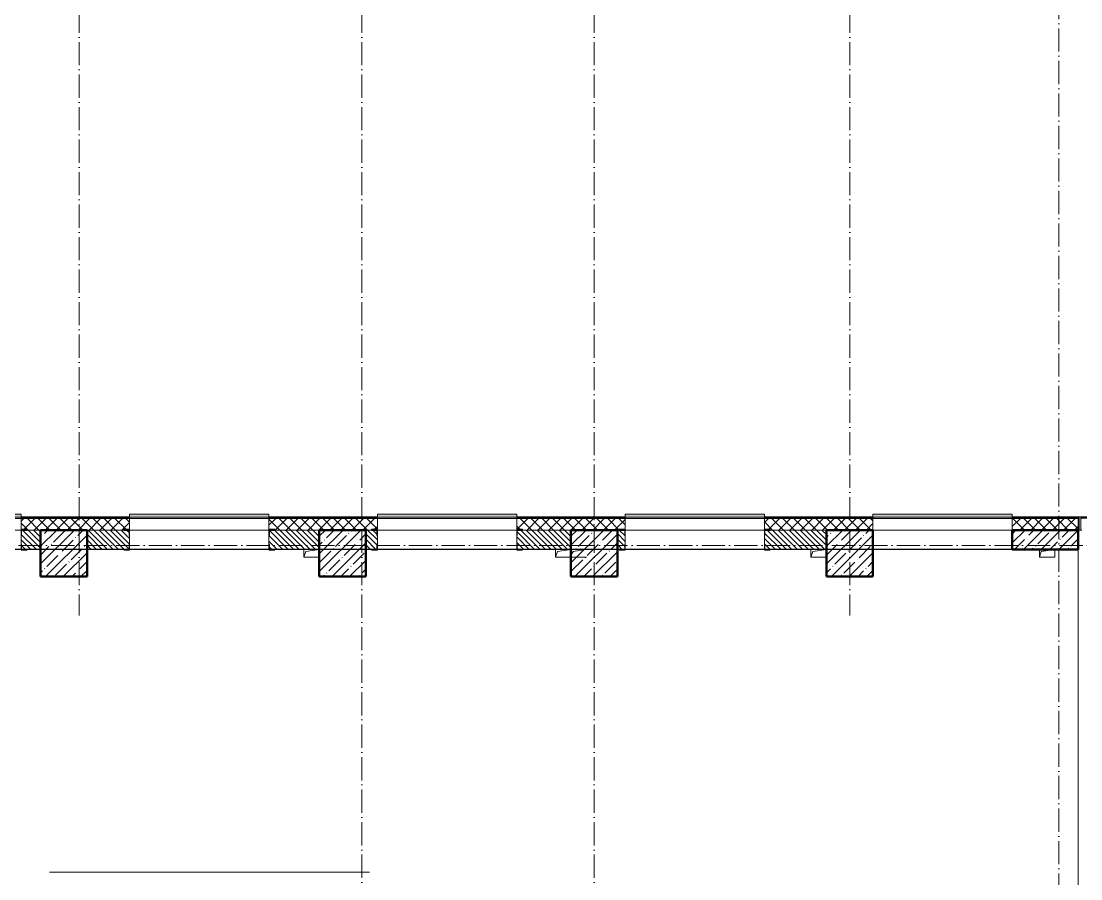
# Model space of a CAD drawing. Header units: millimetres. Extents: x -213536 to 1564669, y -45299 to 942238.
# Drawn here: x 581271 to 594956, y 349555 to 360639 of the extents above; entities that cross this region are included whole.
import ezdxf

# ---------------------------------------------------------------- set-up
doc = ezdxf.new("R2010")
doc.units = ezdxf.units.MM
doc.linetypes.add('50_200_ШТРИХ_1Т_ш5_п1_п1_', pattern=[700, 500, -100, 0, -100])
for name, color, linetype, lineweight in [('A-DETL-GENF-OTLN-2', 7, 'Continuous', 5), ('A-FLOR-____-OTLN', 7, 'Continuous', 9), ('A-GENM-____-MCUT', 7, 'Continuous', 25), ('A-GENM-____-OTLN', 7, 'Continuous', 9), ('A-GENM-____-OTLN-1', 7, 'Continuous', 25), ('A-GLAZ-____-OTLN', 7, 'Continuous', 9), ('A-WALL-____-MCUT', 7, 'Continuous', 13), ('A-WALL-____-MCUT-1', 7, 'Continuous', 9), ('A-WALL-____-MCUT-2', 7, 'Continuous', 50), ('A-WALL-____-OTLN', 7, 'Continuous', 9), ('A-WALL-____-PATT-1', 7, 'Continuous', 9), ('A-WALL-FNSH-MCUT-1', 7, 'Continuous', 9), ('S-COLS-____-MCUT', 7, 'Continuous', 50), ('S-COLS-____-OTLN', 7, 'Continuous', 9), ('S-GRID-____-OTLN-1', 7, '50_200_ШТРИХ_1Т_ш5_п1_п1_', 9)]:
    doc.layers.add(name, color=color, linetype=linetype, lineweight=lineweight)
doc.layers.add('A-DETL-GENF-OTLN-3', color=9, linetype='Continuous', lineweight=9, true_color=0x808080)
doc.layers.add('A-GLAZ-____-OTLN-1', color=7, linetype='Continuous', lineweight=9, true_color=0xc0c0c0)
pattern_1 = [(135, (549721.475, 286281.11), (-35.35534, -35.35534), [])]

# ---------------------------------------------------------------- blocks, each defined once
blk = doc.blocks.new('BSC_Колонна _Прямоугольная - 600х600-V74-АР1_План отверстий 3 этажа в осях 1-64_Ю-ЯЯ')
at = {"layer": 'S-COLS-____-OTLN'}
h = blk.add_hatch(dxfattribs=at)
h.set_pattern_fill('FP_83', color=256, style=0, pattern_type=2)
h.set_pattern_definition([(45, (-35700, -67481.04), (-114.04925, 114.04925), []), (45, (-35585.95, -67481.04), (-114.04925, 114.04925), [201.613, -40.323, 3.353, -36.97])])
h.paths.add_polyline_path([(-300, -300), (300, -300), (300, 300), (-300, 300)], flags=0)
at = {"layer": 'S-COLS-____-MCUT'}
for p, q in [((300, 300), (-300, 300)), ((-300, 300), (-300, -300)), ((300, -300), (300, 300)), ((-300, -300), (300, -300))]:
    blk.add_line(p, q, dxfattribs=at)
blk = doc.blocks.new('BSC_Колонна _Прямоугольная - 600х600-V78-АР1_План отверстий 3 этажа в осях 1-64_Ю-ЯЯ')
at = {"layer": 'S-COLS-____-OTLN'}
h = blk.add_hatch(dxfattribs=at)
h.set_pattern_fill('FP_87', color=256, style=0, pattern_type=2)
h.set_pattern_definition([(45, (-38950, -67481.04), (-114.04925, 114.04925), []), (45, (-38835.95, -67481.04), (-114.04925, 114.04925), [201.613, -40.323, 3.353, -36.97])])
h.paths.add_polyline_path([(-300, -300), (300, -300), (300, 300), (-300, 300)], flags=0)
at = {"layer": 'S-COLS-____-MCUT'}
for p, q in [((300, 300), (-300, 300)), ((-300, 300), (-300, -300)), ((300, -300), (300, 300)), ((-300, -300), (300, -300))]:
    blk.add_line(p, q, dxfattribs=at)
blk = doc.blocks.new('BSC_Колонна _Прямоугольная - 600х600-V85-АР1_План отверстий 3 этажа в осях 1-64_Ю-ЯЯ')
at = {"layer": 'S-COLS-____-OTLN'}
h = blk.add_hatch(dxfattribs=at)
h.set_pattern_fill('FP_93', color=256, style=0, pattern_type=2)
h.set_pattern_definition([(45, (-42250, -67481.04), (-114.04925, 114.04925), []), (45, (-42135.95, -67481.04), (-114.04925, 114.04925), [201.613, -40.323, 3.353, -36.97])])
h.paths.add_polyline_path([(-300, -300), (300, -300), (300, 300), (-300, 300)], flags=0)
at = {"layer": 'S-COLS-____-MCUT'}
for p, q in [((300, 300), (-300, 300)), ((-300, 300), (-300, -300)), ((300, -300), (300, 300)), ((-300, -300), (300, -300))]:
    blk.add_line(p, q, dxfattribs=at)
blk = doc.blocks.new('BSC_Колонна _Прямоугольная - 600х600-V89-АР1_План отверстий 3 этажа в осях 1-64_Ю-ЯЯ')
at = {"layer": 'S-COLS-____-OTLN'}
h = blk.add_hatch(dxfattribs=at)
h.set_pattern_fill('FP_94', color=256, style=0, pattern_type=2)
h.set_pattern_definition([(45, (-32100, -67481.04), (-114.04925, 114.04925), []), (45, (-31985.95, -67481.04), (-114.04925, 114.04925), [201.613, -40.323, 3.353, -36.97])])
h.paths.add_polyline_path([(-300, -300), (300, -300), (300, 300), (-300, 300)], flags=0)
at = {"layer": 'S-COLS-____-MCUT'}
for p, q in [((300, 300), (-300, 300)), ((-300, 300), (-300, -300)), ((300, -300), (300, 300)), ((-300, -300), (300, -300))]:
    blk.add_line(p, q, dxfattribs=at)
blk = doc.blocks.new('Фахверк_СКБ_Уголок - 250_2700-27509033-АР1_План отверстий 3 этажа в осях 1-64_Ю-ЯЯ')
at = {"layer": 'A-GENM-____-MCUT'}
for p, q in [((125, 181), (50, 181)), ((50, 181), (50, 175)), ((50, 175), (119, 175)), ((119, 175), (119, 106)), ((125, 106), (125, 181)), ((119, 106), (125, 106)), ((119, -75), (50, -75)), ((50, -75), (50, -81)), ((50, -81), (125, -81)), ((125, -6), (119, -6)), ((119, -6), (119, -75)), ((125, -81), (125, -6))]:
    blk.add_line(p, q, dxfattribs=at)
blk = doc.blocks.new('Фахверк_СКБ_Уголок - 250_2700-27497298-АР1_План отверстий 3 этажа в осях 1-64_Ю-ЯЯ')
at = {"layer": 'A-GENM-____-MCUT'}
for p, q in [((200, 181), (125, 181)), ((125, 181), (125, 106)), ((131, 106), (131, 175)), ((131, 175), (200, 175)), ((200, 175), (200, 181)), ((125, 106), (131, 106)), ((131, -6), (125, -6)), ((125, -6), (125, -81)), ((125, -81), (200, -81)), ((131, -75), (131, -6)), ((200, -75), (131, -75)), ((200, -81), (200, -75))]:
    blk.add_line(p, q, dxfattribs=at)
blk = doc.blocks.new('Фахверк_СКБ_Уголок - 250_2700_1-27501432-АР1_План отверстий 3 этажа в осях 1-64_Ю-ЯЯ')
at = {"layer": 'A-GENM-____-MCUT'}
for p, q in [((200, 181), (125, 181)), ((125, 181), (125, 106)), ((131, 106), (131, 175)), ((131, 175), (200, 175)), ((200, 175), (200, 181)), ((125, 106), (131, 106)), ((131, -6), (125, -6)), ((125, -6), (125, -81)), ((125, -81), (200, -81)), ((131, -75), (131, -6)), ((200, -75), (131, -75)), ((200, -81), (200, -75))]:
    blk.add_line(p, q, dxfattribs=at)
blk = doc.blocks.new('AR_Отверстие прямоугольное _в плите_ - AR_Отверстие прямоугольное _в плите_-30510712-АР1_План отверстий 3 этажа в осях 1-64_Ю-ЯЯ')
at = {"layer": 'A-GENM-____-OTLN'}
for p, q in [((-100, 50), (-100, -50)), ((-100, -50), (-75, 25)), ((-75, 25), (100, 50)), ((-100, -50), (100, -50))]:
    blk.add_line(p, q, dxfattribs=at)
blk = doc.blocks.new('AR_Отверстие прямоугольное _в плите_ - AR_Отверстие прямоугольное _в плите_-V184-АР1_План отверстий 3 этажа в осях 1-64_Ю-ЯЯ')
at = {"layer": 'A-GENM-____-OTLN'}
for p, q in [((-100, 50), (-100, -50)), ((-100, -50), (-75, 25)), ((-75, 25), (100, 50)), ((-100, -50), (100, -50))]:
    blk.add_line(p, q, dxfattribs=at)
blk = doc.blocks.new('AR_Отверстие прямоугольное _в плите_ - AR_Отверстие прямоугольное _в плите_-V183-АР1_План отверстий 3 этажа в осях 1-64_Ю-ЯЯ')
at = {"layer": 'A-GENM-____-OTLN'}
for p, q in [((-100, 50), (-100, -50)), ((-100, -50), (-75, 25)), ((-75, 25), (100, 50)), ((100, -50), (100, 50)), ((-100, -50), (100, -50))]:
    blk.add_line(p, q, dxfattribs=at)
blk = doc.blocks.new('Отлив_СКБ - Отлив витража_СФТК-31884011-АР1_План отверстий 3 этажа в осях 1-64_Ю-ЯЯ')
at = {"layer": 'A-GLAZ-____-OTLN-1'}
for points in [[(1800, 2), (1800, 37), (0, 37), (0, 2), (1715, 2)], [(1715, 0), (1800, 0), (1800, 2), (0, 2), (0, 0)]]:
    blk.add_hatch(color=256, dxfattribs=at).paths.add_polyline_path(points, flags=0)
at = {"layer": 'A-GLAZ-____-OTLN'}
for p, q in [((0, 3), (0, 37)), ((1800, 37), (0, 37)), ((0, 2), (1800, 2)), ((1800, 37), (1800, 3)), ((1800, 0), (0, 0))]:
    blk.add_line(p, q, dxfattribs=at)
blk = doc.blocks.new('Стены 11 - Стены 4-31628984-АР1_План отверстий 3 этажа в осях 1-64_Ю-ЯЯ')
at = {"layer": 'A-WALL-____-MCUT'}
for p, q in [((-1829, 41030), (-1829, 41010)), ((-1659, 41030), (-1829, 41030)), ((-1829, 41010), (-1659, 41010)), ((-1659, 41010), (-1659, 41030))]:
    blk.add_line(p, q, dxfattribs=at)
blk = doc.blocks.new('DET_L_Имитация разреза_ISO2-5 - Низ-29858842-АР1_План отверстий 3 этажа в осях 1-64_Ю-ЯЯ')
at = {"layer": 'A-DETL-GENF-OTLN-3'}
blk.add_line((143, 0), (4276, 0), dxfattribs=at)

msp = doc.modelspace()

# ---------------------------------------------------------------- hatches: boundary and pattern name
at = {"layer": 'A-WALL-____-PATT-1'}
h = msp.add_hatch(dxfattribs=at)
h.set_pattern_fill('FP_4', color=256, style=0, pattern_type=2)
h.set_pattern_definition([(45, (549721.47, 286281.11), (-70.71068, 70.71068), []), (135, (549721.47, 286281.11), (-70.71068, -70.71068), [])])
h.paths.add_polyline_path([(594921.5, 354062.2), (594921.5, 354212.2), (594071.5, 354212.2), (594071.5, 354062.2), (594777.8, 354062.2)], flags=0)
h.paths.add_polyline_path([(590946.5, 354062.2), (592271.5, 354062.2), (592271.5, 354212.2), (590871.5, 354212.2), (590871.5, 354068.2), (590946.5, 354068.2)], flags=0)
h.paths.add_polyline_path([(588996.5, 354062.2), (588996.5, 354068.2), (589071.5, 354068.2), (589071.5, 354212.2), (587671.5, 354212.2), (587671.5, 354068.2), (587746.5, 354068.2), (587746.5, 354062.2), (588971.5, 354062.2)], flags=0)
h.paths.add_polyline_path([(585796.5, 354062.2), (585796.5, 354068.2), (585871.5, 354068.2), (585871.5, 354212.2), (584471.5, 354212.2), (584471.5, 354068.2), (584546.5, 354068.2), (584546.5, 354062.2), (585721.5, 354062.2)], flags=0)
h.paths.add_polyline_path([(582121.5, 354062.2), (582596.5, 354062.2), (582596.5, 354068.2), (582671.5, 354068.2), (582671.5, 354212.2), (581271.5, 354212.2), (581271.5, 354068.2), (581346.5, 354068.2), (581346.5, 354062.2), (581521.8, 354062.2)], flags=0)
h.paths.add_polyline_path([(579396.5, 354062.2), (579396.5, 354068.2), (579471.5, 354068.2), (579471.5, 354212.2), (578071.5, 354212.2), (578071.5, 354068.2), (578146.5, 354068.2), (578146.5, 354062.2), (578971.5, 354062.2)], flags=0)
h.paths.add_polyline_path([(576196.5, 354062.2), (576196.5, 354068.2), (576271.5, 354068.2), (576271.5, 354212.2), (573571.5, 354212.2), (573571.5, 354062.2), (574451.9, 354062.2)], flags=0)
h = msp.add_hatch(dxfattribs=at)
h.set_pattern_fill('FP_9', color=256, style=0, pattern_type=2)
h.set_pattern_definition(pattern_1)
h.paths.add_polyline_path([(581521.5, 353812.2), (581521.5, 354062.2), (581277.5, 354062.2), (581277.5, 353993.2), (581271.5, 353993.2), (581271.5, 353881.2), (581277.5, 353881.2), (581277.5, 353812.2), (581346.5, 353812.2)], flags=0)
h.paths.add_polyline_path([(579396.5, 353812.2), (579465.5, 353812.2), (579465.5, 353881.2), (579471.5, 353881.2), (579471.5, 353993.2), (579465.5, 353993.2), (579465.5, 354062.2), (578971.5, 354062.2), (578971.5, 353812.2)], flags=0)
h = msp.add_hatch(dxfattribs=at)
h.set_pattern_fill('FP_9', color=256, style=0, pattern_type=2)
h.set_pattern_definition(pattern_1)
h.paths.add_polyline_path([(585121.5, 353812.2), (585121.5, 354062.2), (584477.5, 354062.2), (584477.5, 353993.2), (584471.5, 353993.2), (584471.5, 353881.2), (584477.5, 353881.2), (584477.5, 353812.2), (585056.7, 353812.2)], flags=0)
h.paths.add_polyline_path([(582596.5, 353812.2), (582665.5, 353812.2), (582665.5, 353881.2), (582671.5, 353881.2), (582671.5, 353993.2), (582665.5, 353993.2), (582665.5, 354062.2), (582121.5, 354062.2), (582121.5, 353812.2)], flags=0)
h = msp.add_hatch(dxfattribs=at)
h.set_pattern_fill('FP_9', color=256, style=0, pattern_type=2)
h.set_pattern_definition(pattern_1)
h.paths.add_polyline_path([(588371.5, 353812.2), (588371.5, 354062.2), (587677.5, 354062.2), (587677.5, 353993.2), (587671.5, 353993.2), (587671.5, 353881.2), (587677.5, 353881.2), (587677.5, 353812.2), (587746.5, 353812.2)], flags=0)
h.paths.add_polyline_path([(585721.5, 353812.2), (585865.5, 353812.2), (585865.5, 353881.2), (585871.5, 353881.2), (585871.5, 353993.2), (585865.5, 353993.2), (585865.5, 354062.2), (585721.5, 354062.2), (585721.5, 353881.2)], flags=0)
h = msp.add_hatch(dxfattribs=at)
h.set_pattern_fill('FP_9', color=256, style=0, pattern_type=2)
h.set_pattern_definition(pattern_1)
h.paths.add_polyline_path([(590946.5, 353812.2), (591671.5, 353812.2), (591671.5, 354062.2), (590877.5, 354062.2), (590877.5, 353993.2), (590871.5, 353993.2), (590871.5, 353881.2), (590877.5, 353881.2), (590877.5, 353812.2)], flags=0)
h.paths.add_polyline_path([(588996.5, 353812.2), (589065.5, 353812.2), (589065.5, 353881.2), (589071.5, 353881.2), (589071.5, 353993.2), (589065.5, 353993.2), (589065.5, 354062.2), (588971.5, 354062.2), (588971.5, 353812.2)], flags=0)
h = msp.add_hatch(dxfattribs=at)
h.set_pattern_fill('FP_12', color=256, style=0, pattern_type=2)
h.set_pattern_definition([(45, (549721.47, 286281.11), (-114.04925, 114.04925), []), (45, (549835.52, 286281.11), (-114.04925, 114.04925), [201.612, -40.322, 3.353, -36.97])])
h.paths.add_polyline_path([(594921.5, 353812.2), (594921.5, 354062.2), (594071.5, 354062.2), (594071.5, 353812.2), (594777.8, 353812.2)], flags=0)

# ---------------------------------------------------------------- linework, layer by layer
at = {"color": 2, "lineweight": 30}
for points in [[(594921.5, 353812.2), (573421.5, 353812.2)], [(582121.5, 353462.2), (582121.5, 353862.2)], [(585721.5, 353462.2), (585721.5, 353862.2)], [(588971.5, 353462.2), (588971.5, 353862.2)], [(592271.5, 353462.2), (592271.5, 353862.2)], [(581521.5, 353712.2), (581521.5, 353462.2), (582121.5, 353462.2)], [(585121.5, 353712.2), (585121.5, 353462.2), (585721.5, 353462.2)], [(588371.5, 353712.2), (588371.5, 353462.2), (588971.5, 353462.2)], [(591671.5, 353712.2), (591671.5, 353462.2), (592271.5, 353462.2)]]:
    msp.add_lwpolyline(points, dxfattribs=at)
at = {"layer": 'A-FLOR-____-OTLN'}
msp.add_line((594921.5, 349462.2), (594921.5, 353812.2), dxfattribs=at)
at = {"layer": 'A-WALL-____-MCUT'}
for p, q in [((581521.5, 354062.2), (581346.5, 354062.2)), ((582596.5, 354062.2), (582121.5, 354062.2)), ((585121.5, 354062.2), (584546.5, 354062.2)), ((585796.5, 354062.2), (585721.5, 354062.2)), ((588371.5, 354062.2), (587746.5, 354062.2)), ((588996.5, 354062.2), (588971.5, 354062.2)), ((591671.5, 354062.2), (590946.5, 354062.2)), ((581271.5, 353993.2), (581271.5, 353881.2)), ((582671.5, 353881.2), (582671.5, 353993.2)), ((584471.5, 353993.2), (584471.5, 353881.2)), ((585871.5, 353881.2), (585871.5, 353993.2)), ((587671.5, 353993.2), (587671.5, 353881.2)), ((589071.5, 353881.2), (589071.5, 353993.2)), ((590871.5, 353993.2), (590871.5, 353881.2)), ((581346.5, 353812.2), (581521.5, 353812.2)), ((582121.5, 353812.2), (582596.5, 353812.2)), ((584546.5, 353812.2), (585121.5, 353812.2)), ((585721.5, 353812.2), (585796.5, 353812.2)), ((587746.5, 353812.2), (588371.5, 353812.2)), ((588971.5, 353812.2), (588996.5, 353812.2)), ((590946.5, 353812.2), (591671.5, 353812.2))]:
    msp.add_line(p, q, dxfattribs=at)
at = {"layer": 'A-WALL-____-MCUT-1'}
for p, q in [((582671.5, 354224.2), (581271.5, 354224.2)), ((582671.5, 354218.2), (581271.5, 354218.2)), ((581271.5, 354212.2), (582671.5, 354212.2)), ((581271.5, 354212.2), (581271.5, 354068.2)), ((582671.5, 354068.2), (582671.5, 354212.2)), ((585871.5, 354224.2), (584471.5, 354224.2)), ((585871.5, 354218.2), (584471.5, 354218.2)), ((584471.5, 354212.2), (585871.5, 354212.2)), ((584471.5, 354212.2), (584471.5, 354068.2)), ((585871.5, 354068.2), (585871.5, 354212.2)), ((589071.5, 354224.2), (587671.5, 354224.2)), ((589071.5, 354218.2), (587671.5, 354218.2)), ((587671.5, 354212.2), (587671.5, 354068.2)), ((589071.5, 354212.2), (587671.5, 354212.2)), ((589071.5, 354068.2), (589071.5, 354212.2)), ((592271.5, 354224.2), (590871.5, 354224.2)), ((592271.5, 354218.2), (590871.5, 354218.2)), ((590871.5, 354212.2), (592271.5, 354212.2)), ((590871.5, 354212.2), (590871.5, 354068.2)), ((592271.5, 354062.2), (592271.5, 354212.2)), ((594936.5, 354224.2), (594071.5, 354224.2)), ((594936.5, 354218.2), (594071.5, 354218.2)), ((594071.5, 354212.2), (594071.5, 354212.2)), ((594071.5, 354212.2), (594071.5, 354062.2)), ((594921.5, 354212.2), (594071.5, 354212.2)), ((594921.5, 354062.2), (594921.5, 354212.2)), ((595471.5, 354224.2), (594956.5, 354224.2)), ((595471.5, 354218.2), (594956.5, 354218.2)), ((585721.5, 354062.2), (585721.5, 354062.2))]:
    msp.add_line(p, q, dxfattribs=at)
at = {"layer": 'A-WALL-____-MCUT-2'}
for p, q in [((594921.5, 354062.2), (594071.5, 354062.2)), ((594071.5, 354062.2), (594071.5, 353812.2)), ((594921.5, 353812.2), (594921.5, 354062.2)), ((594071.5, 353812.2), (594921.5, 353812.2))]:
    msp.add_line(p, q, dxfattribs=at)
at = {"layer": 'A-WALL-____-OTLN'}
for p, q in [((579471.5, 354212.2), (581271.5, 354212.2)), ((582671.5, 354212.2), (584471.5, 354212.2)), ((587671.5, 354212.2), (585871.5, 354212.2)), ((589071.5, 354212.2), (590871.5, 354212.2)), ((592271.5, 354212.2), (594071.5, 354212.2)), ((581271.5, 354062.2), (579471.5, 354062.2)), ((584471.5, 354062.2), (582671.5, 354062.2)), ((587671.5, 354062.2), (585871.5, 354062.2)), ((590871.5, 354062.2), (589071.5, 354062.2)), ((594071.5, 354062.2), (592271.5, 354062.2)), ((594936.5, 354062.2), (594921.5, 354062.2)), ((594971.5, 354062.2), (594956.5, 354062.2)), ((581271.5, 353812.2), (579471.5, 353812.2)), ((584471.5, 353812.2), (582671.5, 353812.2)), ((587671.5, 353812.2), (585871.5, 353812.2)), ((590871.5, 353812.2), (589071.5, 353812.2)), ((594071.5, 353812.2), (592271.5, 353812.2))]:
    msp.add_line(p, q, dxfattribs=at)
at = {"layer": 'A-WALL-FNSH-MCUT-1'}
for p, q in [((582671.5, 354232.2), (581271.5, 354232.2)), ((581271.5, 354232.2), (581271.5, 354212.2)), ((582671.5, 354212.2), (582671.5, 354232.2)), ((585871.5, 354232.2), (584471.5, 354232.2)), ((584471.5, 354232.2), (584471.5, 354212.2)), ((585871.5, 354212.2), (585871.5, 354232.2)), ((589071.5, 354232.2), (587671.5, 354232.2)), ((587671.5, 354232.2), (587671.5, 354212.2)), ((589071.5, 354212.2), (589071.5, 354232.2)), ((592271.5, 354232.2), (590871.5, 354232.2)), ((590871.5, 354232.2), (590871.5, 354212.2)), ((592271.5, 354212.2), (592271.5, 354232.2)), ((594936.5, 354232.2), (594071.5, 354232.2)), ((594071.5, 354232.2), (594071.5, 354212.2)), ((594921.5, 354212.2), (594936.5, 354212.2)), ((594936.5, 354212.2), (594936.5, 354232.2)), ((595471.5, 354232.2), (594956.5, 354232.2)), ((594956.5, 354232.2), (594956.5, 354212.2)), ((594956.5, 354212.2), (594971.5, 354212.2))]:
    msp.add_line(p, q, dxfattribs=at)
at = {"layer": 'S-GRID-____-OTLN-1', "color": 251, "ltscale": 0.6, "true_color": 0x636466}
for p, q in [((582021.5, 377174), (582021.5, 352956.6)), ((585671.5, 377174), (585671.5, 339172.7)), ((588671.5, 377174), (588671.5, 339172.7)), ((591971.5, 377174), (591971.5, 352956.6)), ((594671.5, 376930.3), (594671.5, 339311.4)), ((653795.9, 353862.2), (545052.7, 353862.2))]:
    msp.add_line(p, q, dxfattribs=at)

# ---------------------------------------------------------------- block references
at = {"layer": 'A-DETL-GENF-OTLN-2', "rotation": 180}
msp.add_blockref('DET_L_Имитация разреза_ISO2-5 - Низ-29858842-АР1_План отверстий 3 этажа в осях 1-64_Ю-ЯЯ', (585912.7, 349642.2), dxfattribs=at)
at = {"layer": 'A-GENM-____-OTLN'}
for name, p in [('AR_Отверстие прямоугольное _в плите_ - AR_Отверстие прямоугольное _в плите_-30510712-АР1_План отверстий 3 этажа в осях 1-64_Ю-ЯЯ', (585021.5, 353762.2)), ('AR_Отверстие прямоугольное _в плите_ - AR_Отверстие прямоугольное _в плите_-V184-АР1_План отверстий 3 этажа в осях 1-64_Ю-ЯЯ', (588271.5, 353762.2)), ('AR_Отверстие прямоугольное _в плите_ - AR_Отверстие прямоугольное _в плите_-30510712-АР1_План отверстий 3 этажа в осях 1-64_Ю-ЯЯ', (588471.5, 353762.2)), ('AR_Отверстие прямоугольное _в плите_ - AR_Отверстие прямоугольное _в плите_-30510712-АР1_План отверстий 3 этажа в осях 1-64_Ю-ЯЯ', (591571.5, 353762.2)), ('AR_Отверстие прямоугольное _в плите_ - AR_Отверстие прямоугольное _в плите_-V183-АР1_План отверстий 3 этажа в осях 1-64_Ю-ЯЯ', (594521.5, 353762.2))]:
    msp.add_blockref(name, p, dxfattribs=at)
at = {"layer": 'A-GENM-____-OTLN-1', "rotation": 180}
for name, p in [('Фахверк_СКБ_Уголок - 250_2700-27509033-АР1_План отверстий 3 этажа в осях 1-64_Ю-ЯЯ', (581396.5, 353987.2)), ('Фахверк_СКБ_Уголок - 250_2700-27497298-АР1_План отверстий 3 этажа в осях 1-64_Ю-ЯЯ', (582796.5, 353987.2)), ('Фахверк_СКБ_Уголок - 250_2700-27509033-АР1_План отверстий 3 этажа в осях 1-64_Ю-ЯЯ', (584596.5, 353987.2)), ('Фахверк_СКБ_Уголок - 250_2700_1-27501432-АР1_План отверстий 3 этажа в осях 1-64_Ю-ЯЯ', (585996.5, 353987.2)), ('Фахверк_СКБ_Уголок - 250_2700-27509033-АР1_План отверстий 3 этажа в осях 1-64_Ю-ЯЯ', (587796.5, 353987.2)), ('Фахверк_СКБ_Уголок - 250_2700_1-27501432-АР1_План отверстий 3 этажа в осях 1-64_Ю-ЯЯ', (589196.5, 353987.2)), ('Фахверк_СКБ_Уголок - 250_2700-27509033-АР1_План отверстий 3 этажа в осях 1-64_Ю-ЯЯ', (590996.5, 353987.2))]:
    msp.add_blockref(name, p, dxfattribs=at)
at = {"layer": 'A-GLAZ-____-OTLN'}
for p in [(579471.5, 354229.2), (582671.5, 354229.2), (585871.5, 354229.2), (589071.5, 354229.2), (592271.5, 354229.2)]:
    msp.add_blockref('Отлив_СКБ - Отлив витража_СФТК-31884011-АР1_План отверстий 3 этажа в осях 1-64_Ю-ЯЯ', p, dxfattribs=at)
at = {"layer": 'A-WALL-____-OTLN', "rotation": 89.9999999999999}
msp.add_blockref('Стены 11 - Стены 4-31628984-АР1_План отверстий 3 этажа в осях 1-64_Ю-ЯЯ', (635966.7, 355890.7), dxfattribs=at)
at = {"layer": 'S-COLS-____-OTLN'}
for name, p in [('BSC_Колонна _Прямоугольная - 600х600-V89-АР1_План отверстий 3 этажа в осях 1-64_Ю-ЯЯ', (581821.5, 353762.2)), ('BSC_Колонна _Прямоугольная - 600х600-V74-АР1_План отверстий 3 этажа в осях 1-64_Ю-ЯЯ', (585421.5, 353762.2)), ('BSC_Колонна _Прямоугольная - 600х600-V78-АР1_План отверстий 3 этажа в осях 1-64_Ю-ЯЯ', (588671.5, 353762.2)), ('BSC_Колонна _Прямоугольная - 600х600-V85-АР1_План отверстий 3 этажа в осях 1-64_Ю-ЯЯ', (591971.5, 353762.2))]:
    msp.add_blockref(name, p, dxfattribs=at)

doc.saveas('drawing.dxf')
